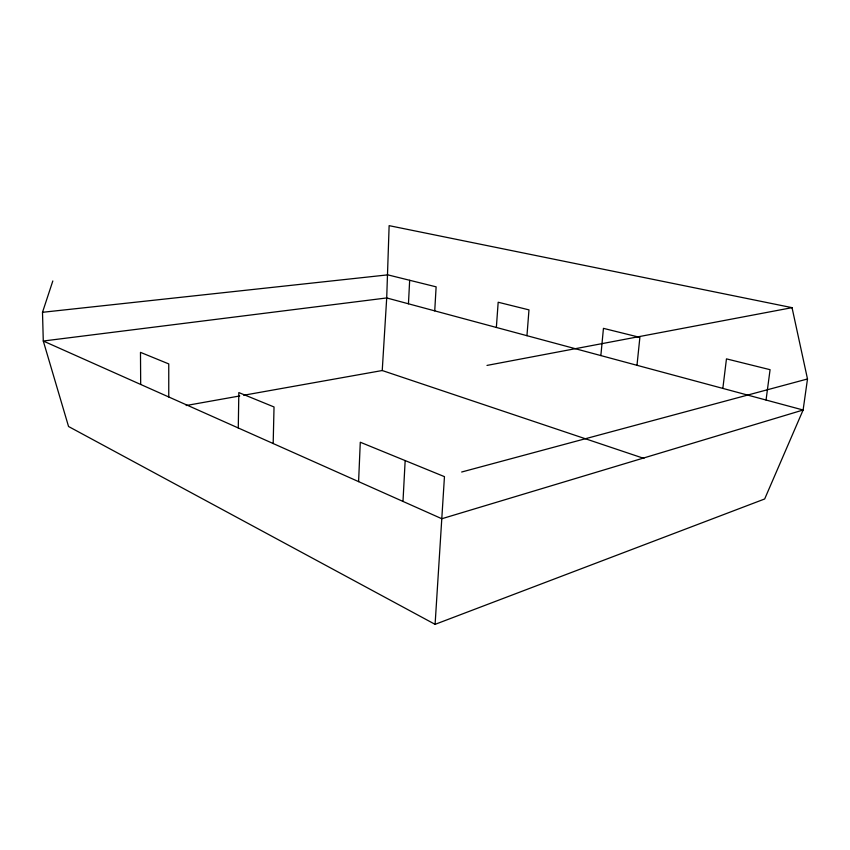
<?xml version="1.0" encoding="UTF-8"?>
<svg xmlns="http://www.w3.org/2000/svg" width="850" height="850" viewBox="0 0 850 850"><rect width="100%" height="100%" fill="white"/><g stroke="black" fill="none" stroke-linecap="round" stroke-linejoin="round"><path stroke-width="1.27" d="M168.757 396.961L168.757 363.917L140.484 352.357L140.686 384.444M238.276 427.964L238.829 392.572L274.029 406.969L273.179 443.53M358.594 481.621L360.283 442.234L444.454 476.648L435.094 624.346L764.671 498.971L803.112 410.008L807.5 378.973L792.041 307.658L389.13 225.654L386.707 297.946L382.234 370.526L643.907 458.405M408.446 303.801L409.668 280.288M402.985 501.415L405.163 460.583M434.733 310.877L436.124 286.843L387.802 274.858L42.5 312.301L43.286 341.02L68.552 426.509L435.094 624.346M496.358 327.462L498.174 302.239L528.976 309.878L526.957 335.697M600.854 355.576L603.447 328.355L639.88 337.386L636.99 365.309M722.84 388.408L726.463 358.87L770.079 369.686L766.052 400.031M42.5 312.301L52.828 280.957M461.667 472.016L807.5 378.973M486.986 365.415L792.041 307.658M186.182 405.514L239.774 395.951M243.695 395.25L382.234 370.526M803.112 410.008L441.819 518.734L43.286 341.02L386.707 297.946L803.112 410.008"/></g></svg>
